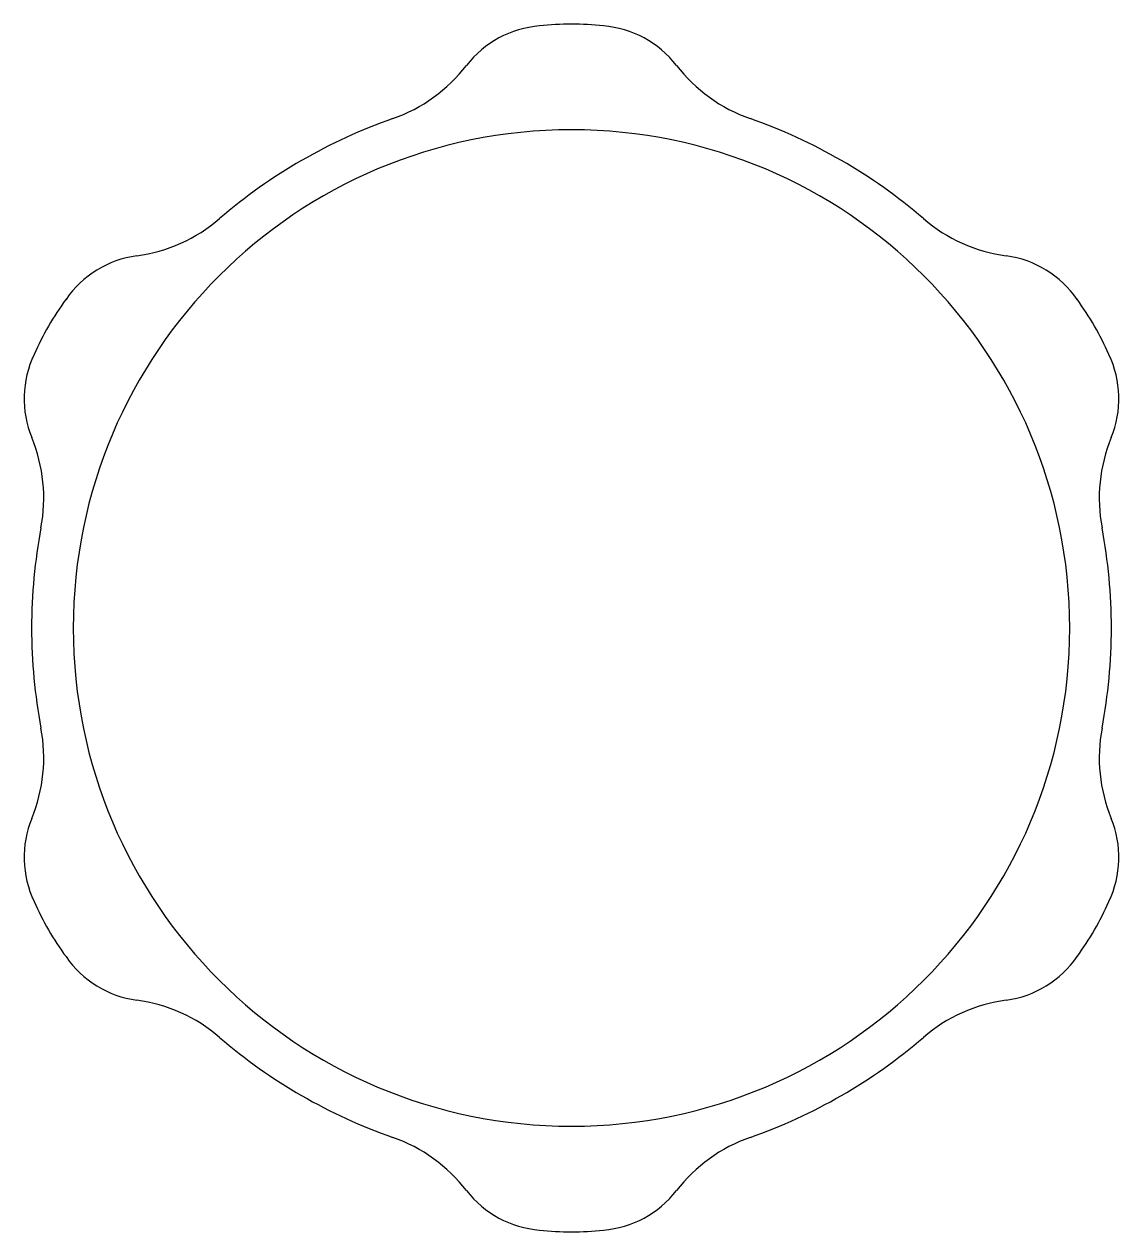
# Model space of a CAD drawing. Extents: x -43.5 to 47.1, y -48.8 to 51.2.
import ezdxf

# ---------------------------------------------------------------- set-up
doc = ezdxf.new("R2010")
doc.units = 0
doc.layers.get('0').update_dxf_attribs({"linetype": 'CONTINUOUS'})

msp = doc.modelspace()

# ---------------------------------------------------------------- linework, layer by layer
for centre, radius, start, end in [((-0.166, 42.53), 8.5, 94.57461, 142.2496), ((1.797, 27.377), 23.774, 90, 96.37902), ((1.797, 27.377), 23.774, 83.62098, 90), ((3.761, 42.53), 8.5, 37.7504, 85.42539), ((-17.387, 55.864), 13.28, 289.32235, 322.2496), ((20.982, 55.864), 13.28, 217.7504, 250.67765), ((1.797, 1.15), 44.7, 109.32235, 130.67765), ((1.797, 1.15), 44.7, 49.32235, 70.67765), ((1.797, 1.15), 41.25, 90, 180), ((1.797, 1.15), 41.25, 0, 90), ((-35.994, 45.122), 13.28, 277.7504, 310.67765), ((39.589, 45.122), 13.28, 229.32235, 262.2496), ((-33.057, 23.541), 8.5, 97.7504, 145.42539), ((36.652, 23.541), 8.5, 34.57461, 82.2496), ((-20.915, 14.264), 23.774, 143.62098, 156.37902), ((24.51, 14.264), 23.774, 23.62098, 36.37902), ((-35.02, 20.14), 8.5, 154.57461, 202.2496), ((38.615, 20.14), 8.5, 337.7504, 25.42539), ((-55.179, 11.893), 13.28, 349.32235, 22.2496), ((58.773, 11.893), 13.28, 157.7504, 190.67765), ((1.797, 1.15), 44.7, 169.32235, 180), ((1.797, 1.15), 44.7, 0, 10.67765), ((1.797, 1.15), 44.7, 180, 190.67765), ((1.797, 1.15), 41.25, 180, 270), ((1.797, 1.15), 41.25, 270, 360), ((1.797, 1.15), 44.7, 349.32235, 360), ((-55.179, -9.592), 13.28, 337.7504, 10.67765), ((58.773, -9.592), 13.28, 169.32235, 202.2496), ((-35.02, -17.839), 8.5, 157.7504, 205.42539), ((38.615, -17.839), 8.5, 334.57461, 22.2496), ((-20.915, -11.963), 23.774, 203.62098, 216.37902), ((24.51, -11.963), 23.774, 323.62098, 336.37902), ((-33.057, -21.24), 8.5, 214.57461, 262.2496), ((36.652, -21.24), 8.5, 277.7504, 325.42539), ((-35.994, -42.821), 13.28, 49.32235, 82.2496), ((39.589, -42.821), 13.28, 97.7504, 130.67765), ((1.797, 1.15), 44.7, 229.32235, 250.67765), ((1.797, 1.15), 44.7, 289.32235, 310.67765), ((-17.387, -53.564), 13.28, 37.7504, 70.67765), ((20.982, -53.564), 13.28, 109.32235, 142.2496), ((-0.166, -40.23), 8.5, 217.7504, 265.42539), ((3.761, -40.23), 8.5, 274.57461, 322.2496), ((1.797, -25.076), 23.774, 263.62098, 270), ((1.797, -25.076), 23.774, 270, 276.37902)]:
    msp.add_arc(centre, radius, start, end)

doc.saveas('drawing.dxf')
